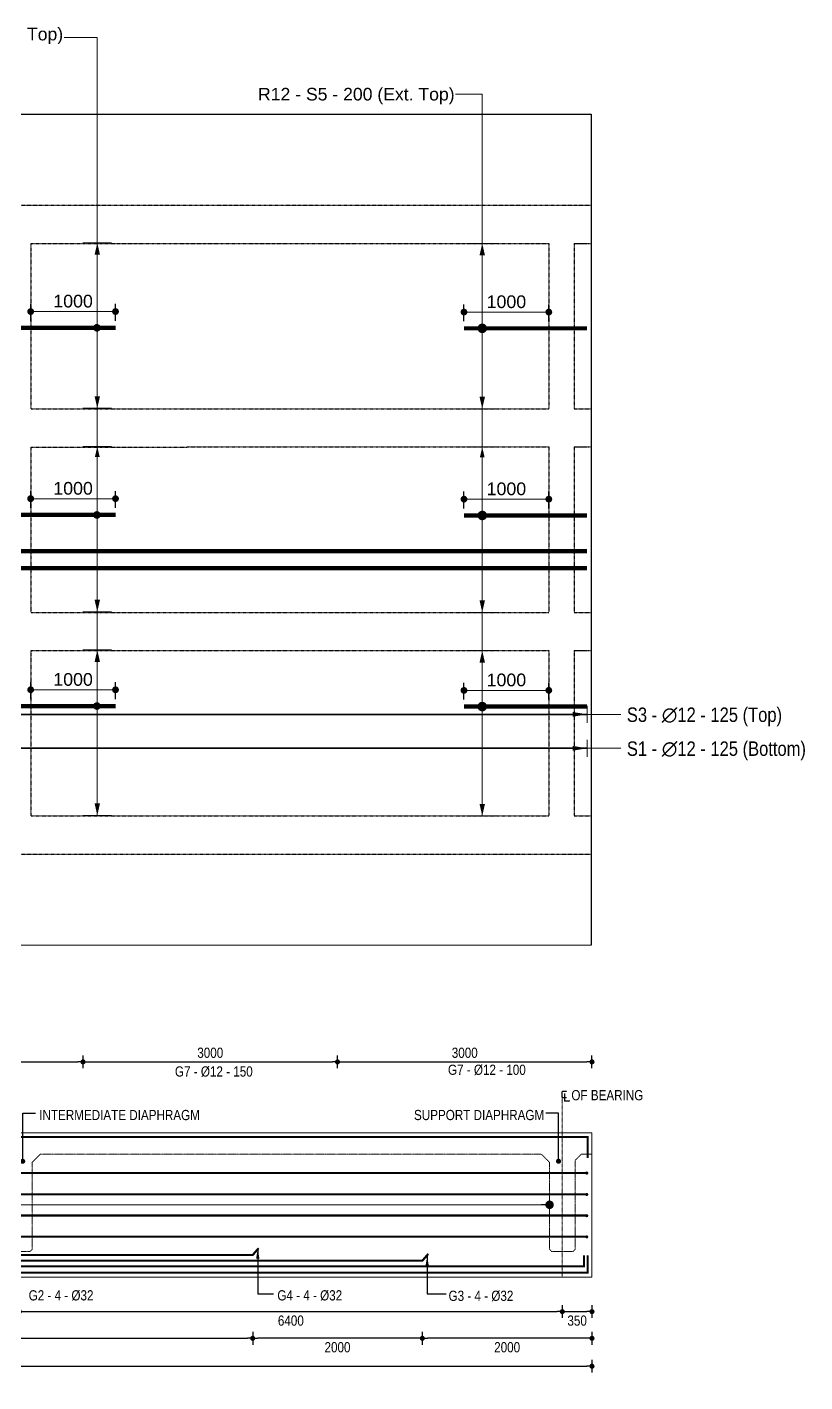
# Model space of a CAD drawing. Header units: millimetres. Extents: x 95937 to 362296, y -118999 to 39765.
# Drawn here: x 133906 to 143075, y 23726 to 39699 of the extents above; entities that cross this region are included whole.
import ezdxf

# ---------------------------------------------------------------- set-up
doc = ezdxf.new("R2010")
doc.units = ezdxf.units.MM
doc.header["$LTSCALE"] = 0.2
doc.header["$PDMODE"] = 2
doc.linetypes.add('CENTER2', pattern=[1.125, 0.75, -0.125, 0.125, -0.125])
doc.linetypes.add('DASHED', pattern=[0.75, 0.5, -0.25])
for name, color, linetype, lineweight in [('Ber', 12, 'Continuous', 35), ('Ber_Top', 80, 'DASHED', 30), ('Border', 250, 'Continuous', 20), ('Dim Arrow', 150, 'Continuous', 9), ('Dim Arrow @ 60', 150, 'Continuous', 9), ('Dim Arrow @ 85', 150, 'Continuous', 9), ('Dimision', 94, 'Continuous', 15), ('DIMS', 150, 'Continuous', 9), ('DIMS @ 60', 150, 'Continuous', 9), ('Girder', 7, 'Continuous', 15), ('Text', 7, 'Continuous', 5), ('Text_Normal @ 60', 7, 'Continuous', 25), ('Text_Normal @ 85', 7, 'Continuous', 25)]:
    doc.layers.add(name, color=color, linetype=linetype, lineweight=lineweight)
doc.layers.add('Deck Slab', color=200, linetype='Continuous')
doc.layers.add('Girder Line', color=200, linetype='Continuous')
doc.styles.get("Standard").update_dxf_attribs({"font": 'arial.ttf'})
doc.styles.add('STYLE1', font='romantic.ttf', dxfattribs={"height": 85})
doc.styles.add('SWIS_R_N', font='swissc.ttf', dxfattribs={"height": 2})
doc.dimstyles.new('Closed_Arrow', dxfattribs={"dimtxt": 2, "dimasz": 2, "dimexe": 1.25, "dimexo": 0.75, "dimgap": 0.75, "dimtad": 2, "dimdec": 0, "dimzin": 0, "dimdsep": 46, "dimtxsty": 'SWIS_R_N', "dimblk": 'DOT', "dimcen": 0.5, "dimadec": 0, "dimazin": 0, "dimtfac": 1, "dimtdec": 0, "dimtofl": 0, "dimtmove": 0, "dimatfit": 3, "dimfxl": 1.25, "dimfxlon": 1, "dimtolj": 1, "dimtzin": 0, "dimarcsym": 0})
doc.dimstyles.new('Dot_Anno', dxfattribs={"dimtxt": 2, "dimasz": 1, "dimexe": 1.25, "dimexo": 0.75, "dimgap": 0.75, "dimtad": 2, "dimdec": 0, "dimzin": 0, "dimdsep": 46, "dimtxsty": 'SWIS_R_N', "dimblk": 'DOT', "dimcen": 0.5, "dimadec": 0, "dimazin": 0, "dimtfac": 1, "dimtdec": 0, "dimtofl": 0, "dimtmove": 0, "dimatfit": 3, "dimfxl": 1.25, "dimfxlon": 1, "dimtolj": 1, "dimtzin": 0, "dimarcsym": 0})
doc.dimstyles.new('Dot_Arrow', dxfattribs={"dimtxt": 2, "dimasz": 1, "dimexe": 1.25, "dimexo": 0.75, "dimgap": 0.75, "dimtad": 2, "dimdec": 0, "dimzin": 0, "dimdsep": 46, "dimtxsty": 'SWIS_R_N', "dimblk": 'DOT', "dimcen": 0.5, "dimadec": 0, "dimazin": 0, "dimtfac": 1, "dimtdec": 0, "dimtofl": 0, "dimtmove": 0, "dimatfit": 3, "dimldrblk": 'DOT', "dimfxl": 1.25, "dimfxlon": 1, "dimtolj": 1, "dimtzin": 0, "dimarcsym": 0})
doc.dimstyles.new('ISO-25', dxfattribs={"dimtxt": 75, "dimasz": 45, "dimexe": 125, "dimexo": 75.625, "dimgap": 60, "dimtad": 1, "dimdec": 0, "dimtxsty": 'Standard', "dimblk": 'DOT', "dimcen": 52.5, "dimclrd": 256, "dimclre": 256, "dimclrt": 256, "dimadec": 0, "dimazin": 0, "dimtfac": 1, "dimtdec": 0, "dimtix": 1, "dimtmove": 0, "dimatfit": 3, "dimldrblk": 'DOT', "dimfxl": 1, "dimlwd": -1, "dimarcsym": 0})
doc.dimstyles.get("Standard").update_dxf_attribs({"dimscale": 0, "dimtxt": 85, "dimasz": 50, "dimexe": 150, "dimexo": 50, "dimgap": 0.09, "dimtad": 0, "dimtoh": 1, "dimdec": 0, "dimzin": 0, "dimdsep": 46, "dimtxsty": 'STYLE1', "dimblk": 'DOT', "dimcen": 0.09, "dimclrd": 256, "dimclre": 256, "dimclrt": 256, "dimadec": 0, "dimazin": 0, "dimtfac": 1, "dimtdec": 0, "dimtix": 1, "dimtofl": 0, "dimtmove": 2, "dimatfit": 3, "dimldrblk": 'DOT', "dimfxl": 1, "dimtvp": 1, "dimtolj": 1, "dimtzin": 0, "dimlwd": -1, "dimlwe": -1, "dimarcsym": 0})

# ---------------------------------------------------------------- blocks, each defined once
blk = doc.blocks.new('_Dot')
at = {"color": 0, "linetype": 'ByBlock', "lineweight": -2}
blk.add_line((-0.5, 0), (-1, 0), dxfattribs=at)
at = {"color": 0, "linetype": 'ByBlock', "const_width": 0.5}
blk.add_lwpolyline([(-0.25, 0, 1), (0.25, 0, 1)], format="xyb", close=True, dxfattribs=at)
blk = doc.blocks.new('*D235')
at = {"layer": 'Defpoints', "color": 0, "ltscale": 20, "transparency": 16777216}
for p in [(138565, 25155), (140565, 24963), (138565, 24240)]:
    blk.add_point(p, dxfattribs=at)
at = {"layer": 'DIMS', "color": 0, "lineweight": -2, "ltscale": 20, "transparency": 16777216}
for p, q in [((138565, 24315), (138565, 24165)), ((140565, 24315), (140565, 24165)), ((140505, 24240), (138625, 24240))]:
    blk.add_line(p, q, dxfattribs=at)
at = {"layer": 'DIMS', "color": 0, "lineweight": -2, "ltscale": 20, "transparency": 16777216, "xscale": 60, "yscale": 60, "zscale": 60, "rotation": 180}
blk.add_blockref('_Dot', (138565, 24240), dxfattribs=at)
at = {"layer": 'DIMS', "color": 0, "lineweight": -2, "ltscale": 20, "transparency": 16777216, "xscale": 60, "yscale": 60, "zscale": 60}
blk.add_blockref('_Dot', (140565, 24240), dxfattribs=at)
at = {"layer": 'DIMS', "color": 0, "ltscale": 20, "transparency": 16777216, "insert": (139565, 24134), "char_height": 120, "attachment_point": 5, "style": 'SWIS_R_N'}
blk.add_mtext('\\A1;2000', dxfattribs=at)
blk = doc.blocks.new('*D226')
at = {"layer": 'Defpoints', "color": 0, "ltscale": 20, "transparency": 16777216}
for p in [(134565, 27499), (126565, 26663), (134565, 26663)]:
    blk.add_point(p, dxfattribs=at)
at = {"layer": 'DIMS', "color": 0, "lineweight": -2, "ltscale": 20, "transparency": 16777216}
for p, q in [((126565, 27424), (126565, 27574)), ((126625, 27499), (134505, 27499)), ((134565, 27424), (134565, 27574))]:
    blk.add_line(p, q, dxfattribs=at)
at = {"layer": 'DIMS', "color": 0, "lineweight": -2, "ltscale": 20, "transparency": 16777216, "xscale": 60, "yscale": 60, "zscale": 60, "rotation": 180}
blk.add_blockref('_Dot', (126565, 27499), dxfattribs=at)
at = {"layer": 'DIMS', "color": 0, "lineweight": -2, "ltscale": 20, "transparency": 16777216, "xscale": 60, "yscale": 60, "zscale": 60}
blk.add_blockref('_Dot', (134565, 27499), dxfattribs=at)
at = {"layer": 'DIMS', "color": 0, "ltscale": 20, "transparency": 16777216, "insert": (130565, 27606), "char_height": 120, "attachment_point": 5, "style": 'SWIS_R_N'}
blk.add_mtext('\\A1;8000', dxfattribs=at)
blk = doc.blocks.new('*D227')
at = {"layer": 'Defpoints', "color": 0, "ltscale": 20, "transparency": 16777216}
for p in [(137565, 27499), (134565, 26663), (137565, 26663)]:
    blk.add_point(p, dxfattribs=at)
at = {"layer": 'DIMS', "color": 0, "lineweight": -2, "ltscale": 20, "transparency": 16777216}
for p, q in [((134565, 27424), (134565, 27574)), ((134625, 27499), (137505, 27499)), ((137565, 27424), (137565, 27574))]:
    blk.add_line(p, q, dxfattribs=at)
at = {"layer": 'DIMS', "color": 0, "lineweight": -2, "ltscale": 20, "transparency": 16777216, "xscale": 60, "yscale": 60, "zscale": 60, "rotation": 180}
blk.add_blockref('_Dot', (134565, 27499), dxfattribs=at)
at = {"layer": 'DIMS', "color": 0, "lineweight": -2, "ltscale": 20, "transparency": 16777216, "xscale": 60, "yscale": 60, "zscale": 60}
blk.add_blockref('_Dot', (137565, 27499), dxfattribs=at)
at = {"layer": 'DIMS', "color": 0, "ltscale": 20, "transparency": 16777216, "insert": (136065, 27606), "char_height": 120, "attachment_point": 5, "style": 'SWIS_R_N'}
blk.add_mtext('\\A1;3000', dxfattribs=at)
blk = doc.blocks.new('*D228')
at = {"layer": 'Defpoints', "color": 0, "ltscale": 20, "transparency": 16777216}
for p in [(140565, 27499), (137565, 26663), (140565, 26663)]:
    blk.add_point(p, dxfattribs=at)
at = {"layer": 'DIMS', "color": 0, "lineweight": -2, "ltscale": 20, "transparency": 16777216}
for p, q in [((137565, 27424), (137565, 27574)), ((137625, 27499), (140505, 27499)), ((140565, 27424), (140565, 27574))]:
    blk.add_line(p, q, dxfattribs=at)
at = {"layer": 'DIMS', "color": 0, "lineweight": -2, "ltscale": 20, "transparency": 16777216, "xscale": 60, "yscale": 60, "zscale": 60, "rotation": 180}
blk.add_blockref('_Dot', (137565, 27499), dxfattribs=at)
at = {"layer": 'DIMS', "color": 0, "lineweight": -2, "ltscale": 20, "transparency": 16777216, "xscale": 60, "yscale": 60, "zscale": 60}
blk.add_blockref('_Dot', (140565, 27499), dxfattribs=at)
at = {"layer": 'DIMS', "color": 0, "ltscale": 20, "transparency": 16777216, "insert": (139065, 27606), "char_height": 120, "attachment_point": 5, "style": 'SWIS_R_N'}
blk.add_mtext('\\A1;3000', dxfattribs=at)
blk = doc.blocks.new('*D261')
at = {"layer": 'Defpoints', "color": 0, "ltscale": 20, "transparency": 16777216}
for p in [(124565, 25221), (136565, 25221), (136565, 24240)]:
    blk.add_point(p, dxfattribs=at)
at = {"layer": 'DIMS', "color": 0, "lineweight": -2, "ltscale": 20, "transparency": 16777216}
for p, q in [((124565, 24315), (124565, 24165)), ((136565, 24315), (136565, 24165)), ((124625, 24240), (136505, 24240))]:
    blk.add_line(p, q, dxfattribs=at)
at = {"layer": 'DIMS', "color": 0, "lineweight": -2, "ltscale": 20, "transparency": 16777216, "xscale": 60, "yscale": 60, "zscale": 60, "rotation": 180}
blk.add_blockref('_Dot', (124565, 24240), dxfattribs=at)
at = {"layer": 'DIMS', "color": 0, "lineweight": -2, "ltscale": 20, "transparency": 16777216, "xscale": 60, "yscale": 60, "zscale": 60}
blk.add_blockref('_Dot', (136565, 24240), dxfattribs=at)
at = {"layer": 'DIMS', "color": 0, "ltscale": 20, "transparency": 16777216, "insert": (130565, 24134), "char_height": 120, "attachment_point": 5, "style": 'SWIS_R_N'}
blk.add_mtext('\\A1;12000', dxfattribs=at)
blk = doc.blocks.new('*D232')
at = {"layer": 'Defpoints', "color": 0, "ltscale": 20, "transparency": 16777216}
for p in [(140215, 25263), (140565, 24963), (140565, 24555)]:
    blk.add_point(p, dxfattribs=at)
at = {"layer": 'DIMS', "color": 0, "lineweight": -2, "ltscale": 20, "transparency": 16777216}
for p, q in [((140215, 24630), (140215, 24480)), ((140565, 24630), (140565, 24480)), ((140275, 24555), (140505, 24555))]:
    blk.add_line(p, q, dxfattribs=at)
at = {"layer": 'DIMS', "color": 0, "lineweight": -2, "ltscale": 20, "transparency": 16777216, "xscale": 60, "yscale": 60, "zscale": 60, "rotation": 180}
blk.add_blockref('_Dot', (140215, 24555), dxfattribs=at)
at = {"layer": 'DIMS', "color": 0, "lineweight": -2, "ltscale": 20, "transparency": 16777216, "xscale": 60, "yscale": 60, "zscale": 60}
blk.add_blockref('_Dot', (140565, 24555), dxfattribs=at)
at = {"layer": 'DIMS', "color": 0, "ltscale": 20, "transparency": 16777216, "insert": (140390, 24448), "char_height": 120, "attachment_point": 5, "style": 'SWIS_R_N'}
blk.add_mtext('\\A1;350', dxfattribs=at)
blk = doc.blocks.new('*D234')
at = {"layer": 'Defpoints', "color": 0, "ltscale": 20, "transparency": 16777216}
for p in [(120565, 24963), (140565, 24963), (140565, 23911)]:
    blk.add_point(p, dxfattribs=at)
at = {"layer": 'DIMS', "color": 0, "lineweight": -2, "ltscale": 20, "transparency": 16777216}
for p, q in [((120565, 23986), (120565, 23836)), ((140565, 23986), (140565, 23836)), ((120625, 23911), (140505, 23911))]:
    blk.add_line(p, q, dxfattribs=at)
at = {"layer": 'DIMS', "color": 0, "lineweight": -2, "ltscale": 20, "transparency": 16777216, "xscale": 60, "yscale": 60, "zscale": 60, "rotation": 180}
blk.add_blockref('_Dot', (120565, 23911), dxfattribs=at)
at = {"layer": 'DIMS', "color": 0, "lineweight": -2, "ltscale": 20, "transparency": 16777216, "xscale": 60, "yscale": 60, "zscale": 60}
blk.add_blockref('_Dot', (140565, 23911), dxfattribs=at)
at = {"layer": 'DIMS', "color": 0, "ltscale": 20, "transparency": 16777216, "insert": (130565, 23805), "char_height": 120, "attachment_point": 5, "style": 'SWIS_R_N'}
blk.add_mtext('\\A1;20000', dxfattribs=at)
blk = doc.blocks.new('*D236')
at = {"layer": 'Defpoints', "color": 0, "ltscale": 20, "transparency": 16777216}
for p in [(136565, 25221), (138565, 25155), (136565, 24240)]:
    blk.add_point(p, dxfattribs=at)
at = {"layer": 'DIMS', "color": 0, "lineweight": -2, "ltscale": 20, "transparency": 16777216}
for p, q in [((136565, 24315), (136565, 24165)), ((138565, 24315), (138565, 24165)), ((138505, 24240), (136625, 24240))]:
    blk.add_line(p, q, dxfattribs=at)
at = {"layer": 'DIMS', "color": 0, "lineweight": -2, "ltscale": 20, "transparency": 16777216, "xscale": 60, "yscale": 60, "zscale": 60, "rotation": 180}
blk.add_blockref('_Dot', (136565, 24240), dxfattribs=at)
at = {"layer": 'DIMS', "color": 0, "lineweight": -2, "ltscale": 20, "transparency": 16777216, "xscale": 60, "yscale": 60, "zscale": 60}
blk.add_blockref('_Dot', (138565, 24240), dxfattribs=at)
at = {"layer": 'DIMS', "color": 0, "ltscale": 20, "transparency": 16777216, "insert": (137565, 24134), "char_height": 120, "attachment_point": 5, "style": 'SWIS_R_N'}
blk.add_mtext('\\A1;2000', dxfattribs=at)
blk = doc.blocks.new('*D237')
at = {"layer": 'Defpoints', "color": 0, "ltscale": 20, "transparency": 16777216}
for p in [(133815, 25263), (140215, 24963), (140215, 24555)]:
    blk.add_point(p, dxfattribs=at)
at = {"layer": 'DIMS', "color": 0, "lineweight": -2, "ltscale": 20, "transparency": 16777216}
for p, q in [((133815, 24630), (133815, 24480)), ((140215, 24630), (140215, 24480)), ((133875, 24555), (140155, 24555))]:
    blk.add_line(p, q, dxfattribs=at)
at = {"layer": 'DIMS', "color": 0, "lineweight": -2, "ltscale": 20, "transparency": 16777216, "xscale": 60, "yscale": 60, "zscale": 60, "rotation": 180}
blk.add_blockref('_Dot', (133815, 24555), dxfattribs=at)
at = {"layer": 'DIMS', "color": 0, "lineweight": -2, "ltscale": 20, "transparency": 16777216, "xscale": 60, "yscale": 60, "zscale": 60}
blk.add_blockref('_Dot', (140215, 24555), dxfattribs=at)
at = {"layer": 'DIMS', "color": 0, "ltscale": 20, "transparency": 16777216, "insert": (137015, 24448), "char_height": 120, "attachment_point": 5, "style": 'SWIS_R_N'}
blk.add_mtext('\\A1;6400', dxfattribs=at)
blk = doc.blocks.new('*D268')
at = {"layer": 'Defpoints', "color": 0, "ltscale": 10, "transparency": 16777216}
for p in [(134948, 36345), (133948, 36161), (134948, 36161)]:
    blk.add_point(p, dxfattribs=at)
at = {"layer": 'Dimision', "lineweight": -2, "ltscale": 10, "transparency": 16777216}
for p, q in [((133948, 36236), (133948, 36435)), ((134948, 36236), (134948, 36435))]:
    blk.add_line(p, q, dxfattribs=at)
at = {"layer": 'Dimision', "ltscale": 10, "transparency": 16777216}
blk.add_line((134028, 36345), (134868, 36345), dxfattribs=at)
at = {"layer": 'Dimision', "ltscale": 10, "transparency": 16777216, "xscale": 80, "yscale": 80, "zscale": 80, "rotation": 180}
blk.add_blockref('_Dot', (133948, 36345), dxfattribs=at)
at = {"layer": 'Dimision', "ltscale": 10, "transparency": 16777216, "xscale": 80, "yscale": 80, "zscale": 80}
blk.add_blockref('_Dot', (134948, 36345), dxfattribs=at)
at = {"layer": 'Dimision', "lineweight": 13, "ltscale": 10, "transparency": 16777216, "insert": (134448, 36467), "char_height": 150, "attachment_point": 5}
blk.add_mtext('1000', dxfattribs=at)
blk = doc.blocks.new('*D270')
at = {"layer": 'Defpoints', "color": 0, "ltscale": 10, "transparency": 16777216}
for p in [(134948, 34139), (133948, 33955), (134948, 33955)]:
    blk.add_point(p, dxfattribs=at)
at = {"layer": 'Dimision', "lineweight": -2, "ltscale": 10, "transparency": 16777216}
for p, q in [((133948, 34030), (133948, 34229)), ((134948, 34030), (134948, 34229))]:
    blk.add_line(p, q, dxfattribs=at)
at = {"layer": 'Dimision', "ltscale": 10, "transparency": 16777216}
blk.add_line((134028, 34139), (134868, 34139), dxfattribs=at)
at = {"layer": 'Dimision', "ltscale": 10, "transparency": 16777216, "xscale": 80, "yscale": 80, "zscale": 80, "rotation": 180}
blk.add_blockref('_Dot', (133948, 34139), dxfattribs=at)
at = {"layer": 'Dimision', "ltscale": 10, "transparency": 16777216, "xscale": 80, "yscale": 80, "zscale": 80}
blk.add_blockref('_Dot', (134948, 34139), dxfattribs=at)
at = {"layer": 'Dimision', "lineweight": 13, "ltscale": 10, "transparency": 16777216, "insert": (134448, 34260), "char_height": 150, "attachment_point": 5}
blk.add_mtext('1000', dxfattribs=at)
blk = doc.blocks.new('*D272')
at = {"layer": 'Defpoints', "color": 0, "ltscale": 10, "transparency": 16777216}
for p in [(134948, 31886), (133948, 31701), (134948, 31701)]:
    blk.add_point(p, dxfattribs=at)
at = {"layer": 'Dimision', "lineweight": -2, "ltscale": 10, "transparency": 16777216}
for p, q in [((133948, 31777), (133948, 31976)), ((134948, 31777), (134948, 31976))]:
    blk.add_line(p, q, dxfattribs=at)
at = {"layer": 'Dimision', "ltscale": 10, "transparency": 16777216}
blk.add_line((134028, 31886), (134868, 31886), dxfattribs=at)
at = {"layer": 'Dimision', "ltscale": 10, "transparency": 16777216, "xscale": 80, "yscale": 80, "zscale": 80, "rotation": 180}
blk.add_blockref('_Dot', (133948, 31886), dxfattribs=at)
at = {"layer": 'Dimision', "ltscale": 10, "transparency": 16777216, "xscale": 80, "yscale": 80, "zscale": 80}
blk.add_blockref('_Dot', (134948, 31886), dxfattribs=at)
at = {"layer": 'Dimision', "lineweight": 13, "ltscale": 10, "transparency": 16777216, "insert": (134448, 32007), "char_height": 150, "attachment_point": 5}
blk.add_mtext('1000', dxfattribs=at)
blk = doc.blocks.new('*D277')
at = {"layer": 'Defpoints', "color": 0, "ltscale": 10, "transparency": 16777216}
for p in [(139056, 36339), (139056, 36154), (140056, 36154)]:
    blk.add_point(p, dxfattribs=at)
at = {"layer": 'Dimision', "lineweight": -2, "ltscale": 10, "transparency": 16777216}
for p, q in [((139056, 36230), (139056, 36429)), ((140056, 36230), (140056, 36429))]:
    blk.add_line(p, q, dxfattribs=at)
at = {"layer": 'Dimision', "ltscale": 10, "transparency": 16777216}
blk.add_line((139976, 36339), (139136, 36339), dxfattribs=at)
at = {"layer": 'Dimision', "ltscale": 10, "transparency": 16777216, "xscale": 80, "yscale": 80, "zscale": 80, "rotation": 180}
blk.add_blockref('_Dot', (139056, 36339), dxfattribs=at)
at = {"layer": 'Dimision', "ltscale": 10, "transparency": 16777216, "xscale": 80, "yscale": 80, "zscale": 80}
blk.add_blockref('_Dot', (140056, 36339), dxfattribs=at)
at = {"layer": 'Dimision', "lineweight": 13, "ltscale": 10, "transparency": 16777216, "insert": (139556, 36460), "char_height": 150, "attachment_point": 5}
blk.add_mtext('1000', dxfattribs=at)
blk = doc.blocks.new('*D278')
at = {"layer": 'Defpoints', "color": 0, "ltscale": 10, "transparency": 16777216}
for p in [(139056, 34133), (139056, 33948), (140056, 33948)]:
    blk.add_point(p, dxfattribs=at)
at = {"layer": 'Dimision', "lineweight": -2, "ltscale": 10, "transparency": 16777216}
for p, q in [((139056, 34024), (139056, 34223)), ((140056, 34024), (140056, 34223))]:
    blk.add_line(p, q, dxfattribs=at)
at = {"layer": 'Dimision', "ltscale": 10, "transparency": 16777216}
blk.add_line((139976, 34133), (139136, 34133), dxfattribs=at)
at = {"layer": 'Dimision', "ltscale": 10, "transparency": 16777216, "xscale": 80, "yscale": 80, "zscale": 80, "rotation": 180}
blk.add_blockref('_Dot', (139056, 34133), dxfattribs=at)
at = {"layer": 'Dimision', "ltscale": 10, "transparency": 16777216, "xscale": 80, "yscale": 80, "zscale": 80}
blk.add_blockref('_Dot', (140056, 34133), dxfattribs=at)
at = {"layer": 'Dimision', "lineweight": 13, "ltscale": 10, "transparency": 16777216, "insert": (139556, 34254), "char_height": 150, "attachment_point": 5}
blk.add_mtext('1000', dxfattribs=at)
blk = doc.blocks.new('*D279')
at = {"layer": 'Defpoints', "color": 0, "ltscale": 10, "transparency": 16777216}
for p in [(139056, 31879), (139056, 31695), (140056, 31695)]:
    blk.add_point(p, dxfattribs=at)
at = {"layer": 'Dimision', "lineweight": -2, "ltscale": 10, "transparency": 16777216}
for p, q in [((139056, 31770), (139056, 31969)), ((140056, 31770), (140056, 31969))]:
    blk.add_line(p, q, dxfattribs=at)
at = {"layer": 'Dimision', "ltscale": 10, "transparency": 16777216}
blk.add_line((139976, 31879), (139136, 31879), dxfattribs=at)
at = {"layer": 'Dimision', "ltscale": 10, "transparency": 16777216, "xscale": 80, "yscale": 80, "zscale": 80, "rotation": 180}
blk.add_blockref('_Dot', (139056, 31879), dxfattribs=at)
at = {"layer": 'Dimision', "ltscale": 10, "transparency": 16777216, "xscale": 80, "yscale": 80, "zscale": 80}
blk.add_blockref('_Dot', (140056, 31879), dxfattribs=at)
at = {"layer": 'Dimision', "lineweight": 13, "ltscale": 10, "transparency": 16777216, "insert": (139556, 32001), "char_height": 150, "attachment_point": 5}
blk.add_mtext('1000', dxfattribs=at)

msp = doc.modelspace()

# ---------------------------------------------------------------- hatches: boundary and pattern name
at = {"layer": 'Ber', "ltscale": 0.6}
for points in [[(140484.3, 26188.4, -1), (140522.7, 26188.4, -1)], [(140484.3, 25935.6, -1), (140522.7, 25935.6, -1)], [(140484.3, 25685.6, -1), (140522.7, 25685.6, -1)], [(140484.3, 25435.6, -1), (140522.7, 25435.6, -1)]]:
    msp.add_hatch(color=1, dxfattribs=at).paths.add_polyline_path(points)

# ---------------------------------------------------------------- linework, layer by layer
at = {"layer": 'Ber', "color": 1, "lineweight": 53, "ltscale": 0.6, "const_width": 50}
msp.add_lwpolyline([(120598.2, 33318), (140506.4, 33318.9)], dxfattribs=at)
at = {"layer": 'Ber', "color": 1, "ltscale": 0.6, "const_width": 25}
for points in [[(120615, 26333), (120615, 26612.7), (140515, 26612.7), (140515, 26365.5)], [(120625.2, 26187.9), (140511.7, 26187.9)], [(120625.2, 25937.9), (140511.7, 25937.9)], [(120625.2, 25687.9), (140511.7, 25687.9)], [(120625.2, 25437.9), (140511.7, 25437.9)], [(120615, 25245.4), (120615, 25012.7), (140515, 25012.7), (140515, 25219.4)], [(120658.2, 25245.4), (120658.2, 25087.9), (140471.9, 25087.9), (140471.9, 25219.4)], [(138634.9, 25235.8), (138565.1, 25154.6), (122565.1, 25154.6), (122495.2, 25235.8)], [(124495.2, 25302.5), (124565, 25221.3), (136565, 25221.3), (136634.9, 25302.5)]]:
    msp.add_lwpolyline(points, dxfattribs=at)
at = {"layer": 'Ber_Top', "lineweight": 53, "ltscale": 20, "const_width": 50}
for points in [[(132648.5, 36153.4), (134948.5, 36153.4)], [(140506.4, 36147), (139056.4, 36147)], [(132648.5, 33947.3), (134948.5, 33947.3)], [(140506.4, 33940.9), (139056.4, 33940.9)], [(120598.2, 33518.4), (140506.4, 33519.2)], [(132648.5, 31694), (134948.5, 31694)], [(140506.4, 31687.6), (139056.4, 31687.6)]]:
    msp.add_lwpolyline(points, dxfattribs=at)
at = {"layer": 'Border', "color": 7, "lineweight": 13, "ltscale": 10}
for points in [[(134733.4, 39575.5), (134342.1, 39575.5)], [(134733.4, 39575.5), (134733.4, 30405.4)], [(139271.4, 38908.4), (138956.6, 38908.4)], [(139271.4, 38908.4), (139271.4, 30399)], [(134564.4, 37155.1), (134902.4, 37155.1)], [(139440.4, 37148.7), (139102.5, 37148.7)], [(134564.4, 35205.4), (134902.4, 35205.4)], [(139440.4, 35199), (139102.5, 35199)], [(134564.4, 34755.2), (134902.4, 34755.2)], [(139440.4, 34748.9), (139102.5, 34748.9)], [(134564.4, 32805.2), (134902.4, 32805.2)], [(139440.4, 32798.9), (139102.5, 32798.9)], [(134564.4, 32355.1), (134902.4, 32355.1)], [(139440.4, 32348.7), (139102.5, 32348.7)], [(134564.4, 30405.4), (134902.4, 30405.4)], [(139440.4, 30399), (139102.5, 30399)]]:
    msp.add_lwpolyline(points, dxfattribs=at)
at = {"layer": 'Border', "color": 2, "ltscale": 10}
for points in [[(134733.4, 37155.1, 0, 64, 0), (134733.4, 37013.8, 64, 64, 0)], [(139271.4, 37148.7, 0, 64, 0), (139271.4, 37007.4, 64, 64, 0)], [(134733.4, 35205.4, 0, 64, 0), (134733.4, 35346.7, 64, 64, 0)], [(139271.4, 35199, 0, 64, 0), (139271.4, 35340.3, 64, 64, 0)], [(134733.4, 34755.2, 0, 56, 0), (134733.4, 34631.6, 56, 56, 0)], [(139271.4, 34748.9, 0, 56, 0), (139271.4, 34625.2, 56, 56, 0)], [(134733.4, 32805.2, 0, 64, 0), (134733.4, 32946.6, 64, 64, 0)], [(139271.4, 32798.9, 0, 64, 0), (139271.4, 32940.2, 64, 64, 0)], [(134733.4, 32355.1, 0, 64, 0), (134733.4, 32213.8, 64, 64, 0)], [(139271.4, 32348.7, 0, 64, 0), (139271.4, 32207.4, 64, 64, 0)], [(134733.4, 30405.4, 0, 64, 0), (134733.4, 30546.7, 64, 64, 0)], [(139271.4, 30399, 0, 64, 0), (139271.4, 30540.3, 64, 64, 0)]]:
    msp.add_lwpolyline(points, format="xyseb", dxfattribs=at)
for points, const_width in [([(134705.8, 36153.4, 1), (134751.4, 36153.4, 1)], 44.4), ([(139299.9, 36147, -1), (139242.9, 36147, -1)], 55.5), ([(134705.8, 33947.3, 1), (134751.4, 33947.3, 1)], 44.4), ([(139299.9, 33940.9, -1), (139242.9, 33940.9, -1)], 55.5), ([(134705.8, 31694, 1), (134751.4, 31694, 1)], 44.4), ([(139299.9, 31687.6, 1), (139242.9, 31687.6, 1)], 55.5)]:
    msp.add_lwpolyline(points, format="xyb", close=True, dxfattribs=dict(at, const_width=const_width))
at = {"layer": 'Deck Slab'}
msp.add_lwpolyline([(120548.2, 28872.9), (120548.2, 38672.9), (140556.4, 38673.9), (140556.4, 28873.9), (120548.2, 28872.4)], dxfattribs=at)
at = {"layer": 'Dim Arrow', "ltscale": 20}
for p, q in [((140506.4, 31596.3), (140906.4, 31596.3)), ((140506.4, 31196.3), (140906.4, 31196.3))]:
    msp.add_line(p, q, dxfattribs=at)
for points in [[(140506.4, 31496.3), (140506.4, 31696.3)], [(140506.4, 31096.3), (140506.4, 31296.3)]]:
    msp.add_lwpolyline(points, dxfattribs=at)
at = {"layer": 'Dimision', "linetype": 'CENTER2', "ltscale": 0.002}
msp.add_line((140215, 24962.7), (140215, 27105.9), dxfattribs=at)
at = {"layer": 'Girder', "ltscale": 0.1}
for p, q in [((120565, 26662.7), (140565, 26662.7)), ((140565, 26412.7), (140565, 26662.7)), ((140565, 26412.7), (140565, 26662.7)), ((140565, 26412.7), (140565, 26662.7)), ((140565, 24962.7), (140565, 26412.7)), ((120565, 24962.7), (140565, 24962.7))]:
    msp.add_line(p, q, dxfattribs=at)
at = {"layer": 'Girder', "linetype": 'DASHED', "ltscale": 7}
msp.add_lwpolyline([(133690.3, 25262.7), (133940.3, 25262.7), (133965.3, 25287.7), (133965.3, 26312.9), (134065.3, 26412.9), (139965, 26412.7), (140065, 26312.7), (140065, 25287.7), (140090, 25262.7), (140340, 25262.7), (140365, 25287.7), (140365, 26337.7), (140440, 26412.7), (140565, 26412.7), (140440, 26412.7)], dxfattribs=at)
at = {"layer": 'Girder Line', "linetype": 'DASHED', "ltscale": 0.15}
for p, q in [((120548.2, 37597.9), (140556.6, 37598.9)), ((120548.2, 37597.4), (140556.4, 37598.3)), ((133948.5, 37147.9), (140056.6, 37148.9)), ((133948.5, 37147.9), (133948.5, 35197.9)), ((140056.6, 37148.9), (140056.6, 35198.9)), ((140356.6, 37148.9), (140356.6, 35198.9)), ((133948.5, 35197.9), (140056.6, 35198.9)), ((140356.6, 35198.9), (140556.6, 35198.9)), ((133948.5, 34747.9), (140056.6, 34748.9)), ((133948.5, 34747.9), (133948.5, 32797.9)), ((140056.6, 34748.9), (140056.6, 32798.9)), ((140356.6, 34748.9), (140356.6, 32798.9)), ((133948.5, 32797.9), (140056.6, 32798.9)), ((140356.6, 32798.9), (140556.6, 32798.9)), ((133948.5, 32347.9), (140056.6, 32348.9)), ((133948.5, 32347.9), (133948.5, 30398.5)), ((140056.6, 32348.9), (140056.6, 30399.4)), ((140356.6, 32348.9), (140356.6, 30399.4)), ((133948.5, 30398.5), (140056.6, 30399.4)), ((140356.6, 30399.4), (140556.6, 30399.4)), ((120548.2, 29948.5), (140556.6, 29949.4)), ((120548.2, 29947.9), (140556.4, 29948.9))]:
    msp.add_line(p, q, dxfattribs=at)
at = {"layer": 'Girder Line', "linetype": 'DASHED', "ltscale": 15}
for p, q in [((140356.6, 37148.9), (140556.6, 37148.9)), ((140356.6, 34748.9), (140556.6, 34748.9)), ((140356.6, 32348.9), (140556.6, 32348.9))]:
    msp.add_line(p, q, dxfattribs=at)

# ---------------------------------------------------------------- texts
at = {"layer": 'Text'}
for s, p in [('R12 - S6 - 200 (Ext. Top)', (132013.8, 39542.3)), ('R12 - S5 - 200 (Ext. Top)', (136628.3, 38833.6))]:
    msp.add_text(s, height=148.5, dxfattribs=at).set_placement(p)
at = {"layer": 'Text_Normal @ 60', "linetype": 'Continuous', "ltscale": 5, "char_height": 120, "attachment_point": 1, "style": 'SWIS_R_N'}
for s, insert in [('G7 - %%C12 - 150', (135648.7, 27446.2)), ('G7 - %%C12 - 100', (138867.4, 27466.2))]:
    msp.add_mtext(s, dxfattribs=dict(at, insert=insert))
at = {"layer": 'Text_Normal @ 60', "insert": (140188.4, 27196.6), "char_height": 120, "width": 2074.534, "attachment_point": 1, "style": 'SWIS_R_N'}
msp.add_mtext('{\\fISOCPEUR|b0|i0|c0|p34;\\H1.25x;℄} OF BEARING', dxfattribs=at)
at = {"layer": 'Text_Normal @ 60', "char_height": 120, "style": 'SWIS_R_N'}
for s, insert, attachment_point in [('INTERMEDIATE DIAPHRAGM', (134049.1, 26932.5), 1), ('SUPPORT DIAPHRAGM', (140001.6, 26932.6), 3), ('G2 - 4 - %%C32', (133924.1, 24806.5), 1), ('G4 - 4 - %%C32', (136855.8, 24806.5), 1), ('G3 - 4 - %%C32', (138874.2, 24801.2), 1)]:
    msp.add_mtext(s, dxfattribs=dict(at, insert=insert, attachment_point=attachment_point))
at = {"layer": 'Text_Normal @ 85', "ltscale": 20, "char_height": 170, "width": 2716.799, "attachment_point": 1, "style": 'SWIS_R_N'}
for s, insert in [('S3 - ∅12 - 125 (Top)', (140976.4, 31676.9)), ('S1 - ∅12 - 125 (Bottom)', (140976.4, 31276.9))]:
    msp.add_mtext(s, dxfattribs=dict(at, insert=insert))

# ---------------------------------------------------------------- dimensions: what is measured, and where the dimension line sits
at = {"layer": 'Dimision', "lineweight": 13, "ltscale": 10}
for base, p1, p2, picture, middle in [((134948.5, 36345.1), (133948.5, 36160.7), (134948.5, 36160.7), '*D268', (134448.5, 36466.7)), ((134948.5, 34138.9), (133948.5, 33954.6), (134948.5, 33954.6), '*D270', (134448.5, 34260.5)), ((134948.5, 31885.6), (133948.5, 31701.3), (134948.5, 31701.3), '*D272', (134448.5, 32007.2))]:
    dim = msp.add_linear_dim(base=base, p1=p1, p2=p2, dimstyle='ISO-25', override={"dimtxt": 150, "dimasz": 80, "dimexe": 90, "dimgap": 45}, dxfattribs=at)
    dim.commit()
    dim.dimension.update_dxf_attribs({"geometry": picture, "text_midpoint": middle})
for base, p1, p2, picture, middle in [((139056.4, 36338.7), (140056.4, 36154.3), (139056.4, 36154.3), '*D277', (139556.4, 36460.3)), ((139056.4, 34132.5), (140056.4, 33948.2), (139056.4, 33948.2), '*D278', (139556.4, 34254.1)), ((139056.4, 31879.2), (140056.4, 31694.9), (139056.4, 31694.9), '*D279', (139556.4, 32000.8))]:
    dim = msp.add_linear_dim(base=base, p1=p1, p2=p2, angle=180, dimstyle='ISO-25', override={"dimtxt": 150, "dimasz": 80, "dimexe": 90, "dimgap": 45}, dxfattribs=at)
    dim.commit()
    dim.dimension.update_dxf_attribs({"geometry": picture, "text_midpoint": middle})
at = {"layer": 'DIMS @ 60', "ltscale": 20}
for base, p1, p2, override, picture, middle in [((134565, 27499.3), (126565, 26662.7), (134565, 26662.7), {"dimscale": 60, "dimtix": 0, "dimtofl": 0, "dimtmove": 1, "dimatfit": 3}, '*D226', (130565, 27605.8)), ((137565, 27499.3), (134565, 26662.7), (137565, 26662.7), {"dimscale": 60, "dimtix": 0, "dimtofl": 0, "dimtmove": 1, "dimatfit": 3}, '*D227', (136065, 27605.8)), ((140565, 27499.3), (137565, 26662.7), (140565, 26662.7), {"dimscale": 60, "dimtix": 0, "dimtofl": 0, "dimtmove": 1, "dimatfit": 3}, '*D228', (139065, 27605.8)), ((140215, 24554.9), (133815.3, 25262.7), (140215, 24962.7), {"dimscale": 60, "dimtix": 0, "dimtofl": 0, "dimtmove": 1, "dimatfit": 3}, '*D237', (137015.2, 24448.3)), ((140565, 24554.9), (140215, 25262.7), (140565, 24962.7), {"dimscale": 60, "dimtix": 0, "dimtofl": 0, "dimtmove": 1, "dimatfit": 3}, '*D232', (140390, 24448.3)), ((136565, 24240.5), (124565, 25221.3), (136565, 25221.3), {"dimscale": 60, "dimtix": 0, "dimtofl": 0, "dimtmove": 1, "dimatfit": 3}, '*D261', (130565, 24133.8)), ((136565, 24240.5), (138565, 25154.6), (136565, 25221.3), {"dimscale": 60, "dimtix": 0, "dimtofl": 0, "dimtmove": 2, "dimatfit": 3}, '*D236', (137565, 24133.8)), ((138565, 24240.5), (140565, 24962.7), (138565, 25154.6), {"dimscale": 60, "dimtix": 0, "dimtofl": 0, "dimtmove": 2, "dimatfit": 3}, '*D235', (139565, 24133.8)), ((140565, 23911.5), (120565, 24962.7), (140565, 24962.7), {"dimscale": 60, "dimtix": 0, "dimtofl": 0, "dimtmove": 0, "dimatfit": 3}, '*D234', (130565, 23804.8))]:
    dim = msp.add_linear_dim(base=base, p1=p1, p2=p2, dimstyle='Dot_Anno', override=override, dxfattribs=at)
    dim.commit()
    dim.dimension.update_dxf_attribs({"geometry": picture, "text_midpoint": middle})

# ---------------------------------------------------------------- leaders
at = {"layer": 'Dim Arrow @ 60', "linetype": 'Continuous', "ltscale": 10}
for points in [[(133854.2, 26327.2), (133854.2, 26893.3), (134004.2, 26893.3)], [(140170.6, 26327.2), (140170.6, 26893.5), (140020.6, 26893.5)]]:
    msp.add_leader(points, dimstyle='Dot_Arrow', override={"dimscale": 60}, dxfattribs=at)
at = {"layer": 'Dim Arrow @ 85', "ltscale": 20}
for points in [[(140506.4, 31596.3), (120598.2, 31595.4)], [(120598.2, 31595.4), (140506.4, 31596.3)], [(140506.4, 31196.3), (120598.2, 31195.4)], [(120598.2, 31195.4), (140506.4, 31196.3)]]:
    msp.add_leader(points, dimstyle='Closed_Arrow', override={"dimscale": 85, "dimgap": 0.75, "dimtad": 0}, dxfattribs=at)
at = {"layer": 'Dimision', "linetype": 'Continuous', "ltscale": 10}
msp.add_leader([(140065, 25814.1), (129393.2, 25812.5), (129489.5, 25812.5)], dimstyle='Standard', override={"dimscale": 1, "dimasz": 100}, dxfattribs=at)
at = {"layer": 'DIMS @ 60', "linetype": 'Continuous', "ltscale": 10}
for points in [[(136625.2, 25297.4), (136625.2, 24762.7), (136811.7, 24762.7)], [(138622.1, 25210.8), (138622.1, 24762.7), (138846.2, 24762.7)]]:
    msp.add_leader(points, dimstyle='Closed_Arrow', override={"dimscale": 60}, dxfattribs=at)

doc.saveas('drawing.dxf')
